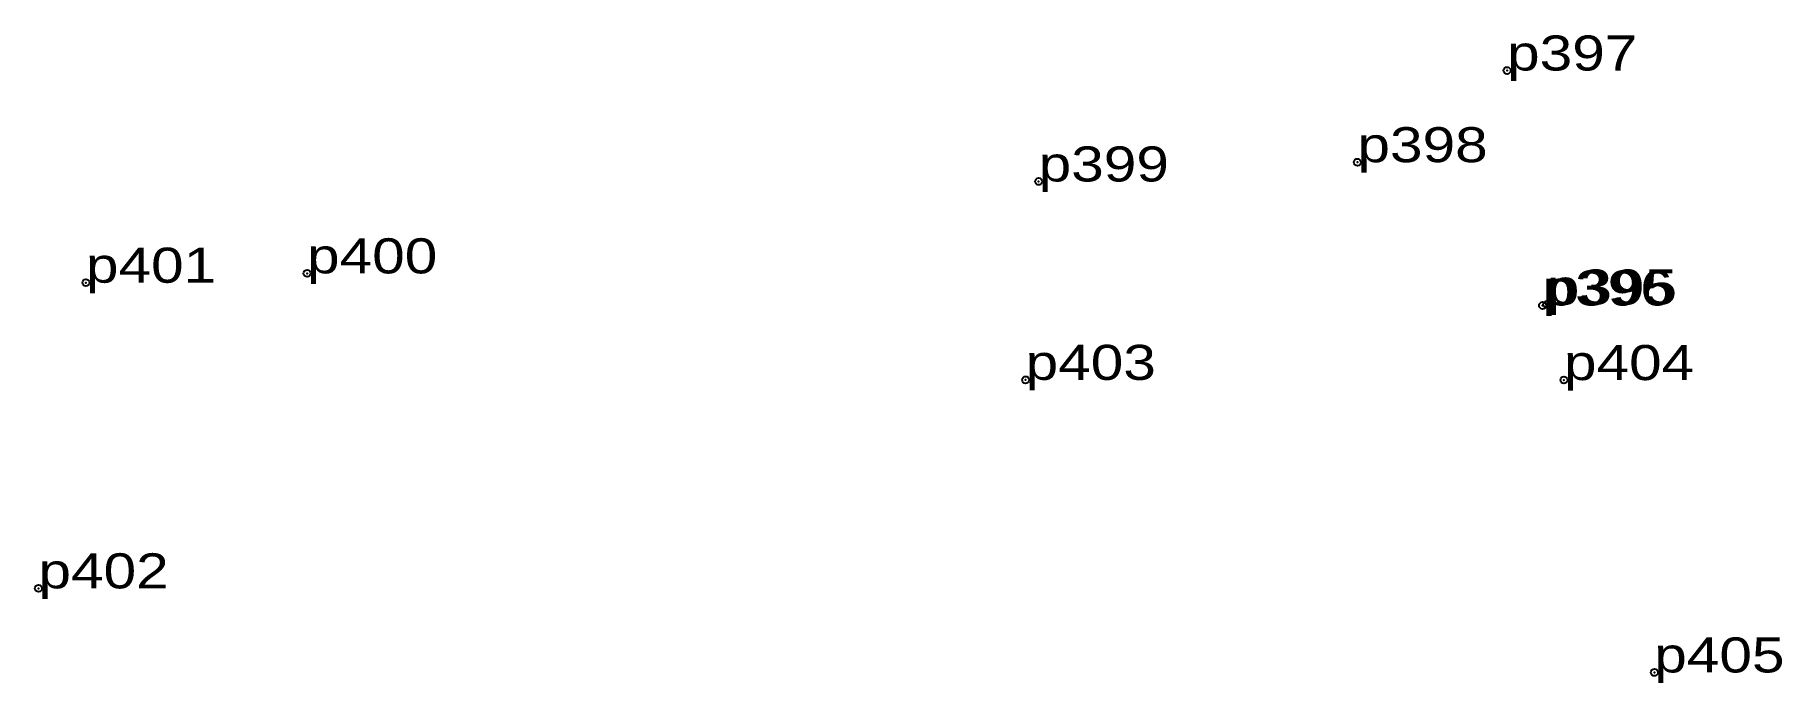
# Model space of a CAD drawing. Header units: metres. Extents: x 537166 to 550935, y 1823347 to 1841251.
# Drawn here: x 540692.5 to 540782.3, y 1835777.6 to 1835810.9 of the extents above.
import ezdxf

# ---------------------------------------------------------------- set-up
doc = ezdxf.new("R2010")
doc.units = ezdxf.units.M
doc.header["$LTSCALE"] = 0.72
doc.header["$PDMODE"] = 32
doc.header["$PDSIZE"] = 0.36
doc.layers.add('12', color=7, linetype='Continuous')
doc.layers.add('7', color=7, linetype='Continuous')

msp = doc.modelspace()

# ---------------------------------------------------------------- linework, layer by layer
at = {"layer": '7'}
for p in [(540768.18, 1835809.11), (540760.49, 1835804.4), (540744.11, 1835803.41), (540706.52, 1835798.69), (540695.16, 1835798.21), (540770, 1835797.04), (540770.22, 1835797.09), (540743.44, 1835793.22), (540771.1, 1835793.21), (540692.72, 1835782.51), (540775.75, 1835778.19)]:
    msp.add_point(p, dxfattribs=at)

# ---------------------------------------------------------------- texts
at = {"layer": '12', "width": 1.25}
for s, p in [('p397', (540768.18, 1835809.11)), ('p398', (540760.49, 1835804.4)), ('p399', (540744.11, 1835803.41)), ('p401', (540695.16, 1835798.21)), ('p400', (540706.52, 1835798.69)), ('p396', (540770, 1835797.04)), ('p395', (540770.22, 1835797.09)), ('p403', (540743.44, 1835793.22)), ('p404', (540771.1, 1835793.21)), ('p402', (540692.72, 1835782.51)), ('p405', (540775.74, 1835778.19))]:
    msp.add_text(s, height=1.8, dxfattribs=at).set_placement(p)

doc.saveas('drawing.dxf')
